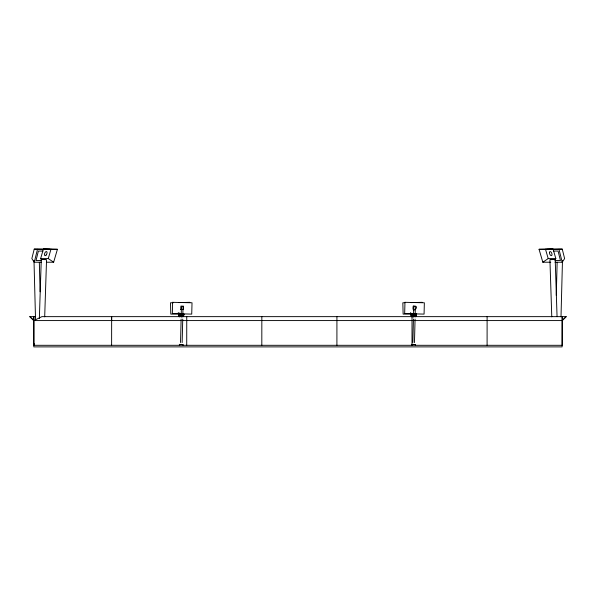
<?xml version="1.0" encoding="UTF-8"?>
<svg xmlns="http://www.w3.org/2000/svg" width="596" height="596" viewBox="0 0 596 596"><rect width="100%" height="100%" fill="white"/><g stroke="black" fill="none" stroke-linecap="round" stroke-linejoin="round"><path stroke-width="0.89" d="M189.9 302.321L178.815 302.604M422.229 302.321L411.143 302.604M111.638 320.574L111.653 316.64L111.623 345.3M186.749 316.64L186.727 345.3M261.838 316.64L261.815 345.3M336.926 316.64L336.911 345.3M412.022 316.64L412 345.3M487.111 316.64L487.096 345.3M181.169 316.901L181.415 306.582L183.032 306.627L182.786 316.938M413.497 316.901L413.743 306.582L415.36 306.627L415.114 316.938M179.374 345.449L179.403 344.376L183.173 344.466L183.151 345.546M180.849 309.51L180.931 306.076L183.538 306.173L183.449 309.577L180.849 309.51L183.449 309.548M180.528 342.536L181.124 319.069M181.37 308.199L181.415 306.582M182.145 342.581L182.741 319.106M411.709 345.449L411.732 344.376L415.509 344.466L415.479 345.546M412.857 342.536L413.453 319.069M414.473 342.581L415.069 319.106M556.277 295.474L557.141 262.285M561.007 316.796L562.475 260.556M39.351 318.488L41.273 259.483L45.43 259.551M44.693 316.834L46.548 259.67L41.273 259.483M181.363 316.089L181.437 315.232L178.711 315.217L181.437 315.068M413.691 316.089L413.84 314.234L410.815 314.219L413.84 314.047M182.778 316.126L183.032 314.099L183.769 314.159L183.59 316.223M415.114 316.126L415.367 314.099L416.105 314.159L415.919 316.223M182.778 316.275L183.032 314.278L184.045 314.219M415.114 316.275L415.367 314.278L416.373 314.219M183.374 316.178L183.769 314.159M415.703 316.178L416.105 314.159M183.374 316.26L183.769 314.263M415.703 316.26L416.105 314.263M34.225 345.352L34.315 343.803M34.218 249.113L50.071 249.292L34.218 249.113L31.849 258.582L34.263 262.218L41.444 262.225M34.263 262.218L37.496 249.284M41.742 259.804L40.632 258.59L43.389 249.113L57.417 249.284L53.647 262.218L46.6 262.225M53.647 262.218L48.261 258.582L51.01 249.113M555.025 262.225L562.214 262.218L564.621 258.582L562.252 249.113L546.398 249.292L562.252 249.113M554.727 259.804L555.837 258.59L553.081 249.113L539.06 249.284L542.822 262.218L550.749 262.225M562.117 320.574L566.178 316.64L41.884 316.64L33.883 320.574L33.868 345.3M566.2 316.64L562.199 320.574L183.017 320.574M557.059 316.647L555.204 259.483L549.922 259.67L551.777 316.834M542.822 262.218L548.216 258.582L555.837 258.59M181.512 314.047L178.48 314.219L181.512 314.234M180.357 316.141L180.275 314.07L181.013 314.047L181.162 316.089M412.685 316.141L412.603 314.07L413.348 314.047L413.497 316.089M551.039 259.551L555.204 259.483M553.081 249.113L539.06 249.284M413.766 315.232L411.039 315.217L413.766 315.068M181.087 315.068L180.178 315.128L181.087 315.232M182.905 315.277L183.814 315.217L182.905 315.113M415.241 315.277L416.15 315.217L415.241 315.113M173.272 302.716L170.501 302.783L170.791 314.114L183.717 313.787M404.684 302.738L402.836 302.783L403.12 314.114L416.053 313.787M57.417 249.284L43.389 249.113M42.882 251.065L38.382 251.065L36.013 260.541L41.415 260.541M553.587 251.065L558.087 251.065L560.456 260.541L555.062 260.541M40.632 258.59L48.261 258.582M181.162 320.574L33.801 320.574L29.8 316.64L35.648 316.64M33.801 345.3L562.199 345.3L562.199 316.64L562.117 346.887L33.801 346.887L33.801 316.64L33.816 320.574M414.332 315.075L412.514 315.128L414.332 315.269M412.335 314.114L413.348 314.234L413.497 316.238M180.007 314.114L181.013 314.234L181.162 316.238M29.822 316.64L33.883 320.574M545.459 249.113L548.216 258.582M558.973 249.284L562.214 262.218M410.51 312.878L411.27 316.223M178.182 312.878L178.934 316.223M410.815 312.93L411.486 316.26M178.487 312.93L179.15 316.26M411.084 314.159L411.486 316.178M178.755 314.159L179.15 316.178M412.603 314.174L412.901 316.185M180.275 314.174L180.573 316.185M412.603 314.07L412.901 316.103L412.834 314.055M180.275 314.07L180.573 316.103L180.499 314.055M411.821 314.278L412.074 316.275M179.321 312.952L179.746 316.275M411.821 314.099L412.074 316.126M179.493 314.099L179.746 316.126M412.834 314.271L412.879 316.267M180.499 314.271L180.551 316.267M39.329 262.285L40.096 291.787M33.994 260.556L35.559 320.484M413.602 313.421L413.684 316.901M411.985 313.459L412.067 316.938M181.273 313.421L181.355 316.901M179.657 313.459L179.739 316.938M172.624 302.299L172.341 313.623L191.733 314.114L192.024 302.783L172.624 302.321M404.96 302.299L404.669 313.623L424.069 314.114L424.352 302.783L404.96 302.321M413.266 306.076C411.166 315.411 421.432 305.01 413.266 306.106M549.438 252.488A2.16 1.08 68 0 0 551.263 255.647A2.16 1.08 68 0 0 551.456 252.659A2.16 1.08 68 0 0 549.438 252.488M46.197 254.976A2.16 1.08 -68 0 0 46.577 251.594A2.16 1.08 -68 0 0 44.484 254.224A2.16 1.08 -68 0 0 46.197 254.976"/></g></svg>
